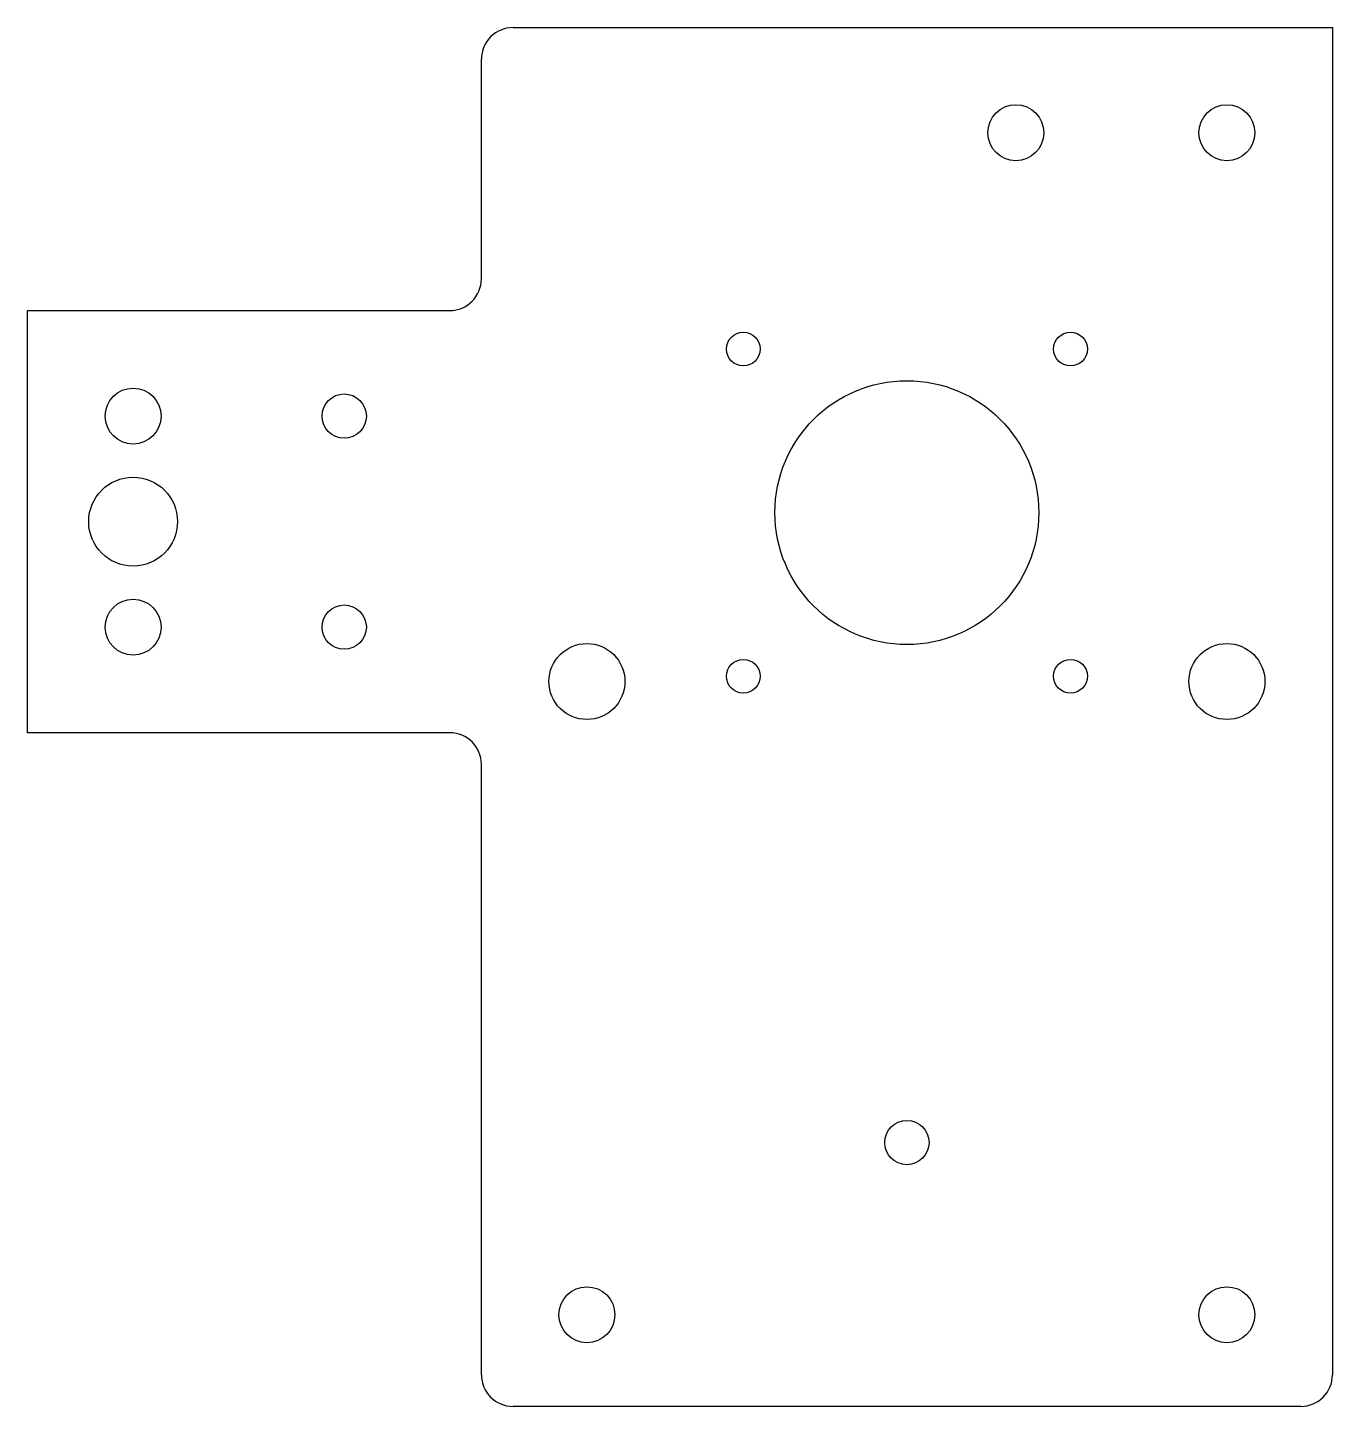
# Model space of a CAD drawing. Extents: x -54 to 70, y -101 to 30.
import ezdxf

# ---------------------------------------------------------------- set-up
doc = ezdxf.new("R2010")
doc.units = 0
doc.layers.add('Body012', color=7, linetype='CONTINUOUS')

msp = doc.modelspace()

# ---------------------------------------------------------------- linework, layer by layer
at = {"layer": 'Body012'}
for p, q in [((-7.5834, 30.0662), (70.0566, 30.0662)), ((-7.5834, 30.0662, 6), (70.0566, 30.0662, 6)), ((-7.5834, 30.0662), (-7.5834, 30.0662, 6)), ((-7.5834, 30.0662), (70.0566, 30.0662)), ((-7.5834, 30.0662, 6), (70.0566, 30.0662, 6)), ((-7.5834, 30.0662), (-7.5834, 30.0662, 6)), ((70.0566, 30.0662), (70.0566, -97.5802)), ((70.0566, 30.0662, 6), (70.0566, -97.5802, 6)), ((70.0566, 30.0662), (70.0566, 30.0662, 6)), ((70.0566, 30.0662), (70.0566, -97.5802)), ((70.0566, 30.0662, 6), (70.0566, -97.5802, 6)), ((70.0566, 30.0662), (70.0566, 30.0662, 6)), ((-10.5834, 6.25546), (-10.5834, 27.0662)), ((-10.5834, 6.25546, 6), (-10.5834, 27.0662, 6)), ((-10.5834, 27.0662), (-10.5834, 27.0662, 6)), ((-10.5834, 27.0662), (-10.5834, 27.0662, 6)), ((-10.5834, 6.25546), (-10.5834, 27.0662)), ((-10.5834, 6.25546, 6), (-10.5834, 27.0662, 6)), ((37.4066, 20.1055), (37.4066, 20.1055, 6)), ((37.4066, 20.1055), (37.4066, 20.1055, 6)), ((57.4066, 20.1055), (57.4066, 20.1055, 6)), ((57.4066, 20.1055), (57.4066, 20.1055, 6)), ((-10.5834, 6.25546), (-10.5834, 6.25546, 6)), ((-10.5834, 6.25546), (-10.5834, 6.25546, 6)), ((-53.5834, -36.7445), (-53.5834, 3.25546)), ((-53.5834, 3.25546), (-13.5834, 3.25546)), ((-53.5834, -36.7445, 6), (-53.5834, 3.25546, 6)), ((-53.5834, 3.25546, 6), (-13.5834, 3.25546, 6)), ((-53.5834, 3.25546), (-53.5834, 3.25546, 6)), ((-53.5834, -36.7445), (-53.5834, 3.25546)), ((-53.5834, -36.7445, 6), (-53.5834, 3.25546, 6)), ((-53.5834, 3.25546), (-53.5834, 3.25546, 6)), ((-53.5834, 3.25546), (-13.5834, 3.25546)), ((-53.5834, 3.25546, 6), (-13.5834, 3.25546, 6)), ((-13.5834, 3.25546), (-13.5834, 3.25546, 6)), ((-13.5834, 3.25546), (-13.5834, 3.25546, 6)), ((15.8366, -0.39454, 6), (15.8366, -0.39454)), ((15.8366, -0.39454, 6), (15.8366, -0.39454)), ((46.8366, -0.39454, 6), (46.8366, -0.39454)), ((46.8366, -0.39454, 6), (46.8366, -0.39454)), ((-40.9334, -6.74454, 6), (-40.9334, -6.74454)), ((-40.9334, -6.74454, 6), (-40.9334, -6.74454)), ((-21.4834, -6.74454, 6), (-21.4834, -6.74454)), ((-21.4834, -6.74454, 6), (-21.4834, -6.74454)), ((-39.3734, -16.7445, 6), (-39.3734, -16.7445)), ((-39.3734, -16.7445, 6), (-39.3734, -16.7445)), ((42.2366, -15.8945, 6), (42.2366, -15.8945)), ((42.2366, -15.8945, 6), (42.2366, -15.8945)), ((-40.9334, -26.7445, 6), (-40.9334, -26.7445)), ((-40.9334, -26.7445, 6), (-40.9334, -26.7445)), ((-21.4834, -26.7445, 6), (-21.4834, -26.7445)), ((-21.4834, -26.7445, 6), (-21.4834, -26.7445)), ((3.0166, -31.8945, 6), (3.0166, -31.8945)), ((3.0166, -31.8945, 6), (3.0166, -31.8945)), ((15.8366, -31.3945, 6), (15.8366, -31.3945)), ((15.8366, -31.3945, 6), (15.8366, -31.3945)), ((46.8366, -31.3945, 6), (46.8366, -31.3945)), ((46.8366, -31.3945, 6), (46.8366, -31.3945)), ((63.6566, -31.8945, 6), (63.6566, -31.8945)), ((63.6566, -31.8945, 6), (63.6566, -31.8945)), ((-13.5834, -36.7445), (-53.5834, -36.7445)), ((-13.5834, -36.7445, 6), (-53.5834, -36.7445, 6)), ((-53.5834, -36.7445), (-53.5834, -36.7445, 6)), ((-13.5834, -36.7445), (-53.5834, -36.7445)), ((-13.5834, -36.7445, 6), (-53.5834, -36.7445, 6)), ((-53.5834, -36.7445), (-53.5834, -36.7445, 6)), ((-13.5834, -36.7445), (-13.5834, -36.7445, 6)), ((-13.5834, -36.7445), (-13.5834, -36.7445, 6)), ((-10.5834, -39.7445), (-10.5834, -39.7445, 6)), ((-10.5834, -97.5802), (-10.5834, -39.7445)), ((-10.5834, -97.5802, 6), (-10.5834, -39.7445, 6)), ((-10.5834, -39.7445), (-10.5834, -39.7445, 6)), ((-10.5834, -97.5802), (-10.5834, -39.7445)), ((-10.5834, -97.5802, 6), (-10.5834, -39.7445, 6)), ((31.8366, -75.5802, 6), (31.8366, -75.5802)), ((31.8366, -75.5802, 6), (31.8366, -75.5802)), ((2.0666, -91.8945, 6), (2.0666, -91.8945)), ((2.0666, -91.8945, 6), (2.0666, -91.8945)), ((62.7066, -91.8945, 6), (62.7066, -91.8945)), ((62.7066, -91.8945, 6), (62.7066, -91.8945)), ((-10.5834, -97.5802), (-10.5834, -97.5802, 6)), ((-10.5834, -97.5802), (-10.5834, -97.5802, 6)), ((70.0566, -97.5802), (70.0566, -97.5802, 6)), ((70.0566, -97.5802), (70.0566, -97.5802, 6)), ((-7.5834, -100.58), (-7.5834, -100.58, 6)), ((67.0566, -100.58), (-7.5834, -100.58)), ((67.0566, -100.58, 6), (-7.5834, -100.58, 6)), ((-7.5834, -100.58), (-7.5834, -100.58, 6)), ((67.0566, -100.58), (-7.5834, -100.58)), ((67.0566, -100.58, 6), (-7.5834, -100.58, 6)), ((67.0566, -100.58), (67.0566, -100.58, 6)), ((67.0566, -100.58), (67.0566, -100.58, 6))]:
    msp.add_line(p, q, dxfattribs=at)
for centre, radius in [((40.0566, 20.1055), 2.65), ((40.0566, 20.1055), 2.65), ((40.0566, 20.1055), 2.65), ((40.0566, 20.1055), 2.65), ((60.0566, 20.1055), 2.65), ((60.0566, 20.1055), 2.65), ((60.0566, 20.1055), 2.65), ((60.0566, 20.1055), 2.65), ((14.2366, -0.39454), 1.6), ((14.2366, -0.39454), 1.6), ((14.2366, -0.39454), 1.6), ((14.2366, -0.39454), 1.6), ((45.2366, -0.39454), 1.6), ((45.2366, -0.39454), 1.6), ((45.2366, -0.39454), 1.6), ((45.2366, -0.39454), 1.6), ((29.7366, -15.8945), 12.5), ((29.7366, -15.8945), 12.5), ((29.7366, -15.8945), 12.5), ((29.7366, -15.8945), 12.5), ((-43.5834, -6.74454), 2.65), ((-43.5834, -6.74454), 2.65), ((-43.5834, -6.74454), 2.65), ((-43.5834, -6.74454), 2.65), ((-23.5834, -6.74454), 2.1), ((-23.5834, -6.74454), 2.1), ((-23.5834, -6.74454), 2.1), ((-23.5834, -6.74454), 2.1), ((-43.5834, -16.7445), 4.21), ((-43.5834, -16.7445), 4.21), ((-43.5834, -16.7445), 4.21), ((-43.5834, -16.7445), 4.21), ((-43.5834, -26.7445), 2.65), ((-43.5834, -26.7445), 2.65), ((-43.5834, -26.7445), 2.65), ((-43.5834, -26.7445), 2.65), ((-23.5834, -26.7445), 2.1), ((-23.5834, -26.7445), 2.1), ((-23.5834, -26.7445), 2.1), ((-23.5834, -26.7445), 2.1), ((-0.5834, -31.8945), 3.6), ((-0.5834, -31.8945), 3.6), ((-0.5834, -31.8945), 3.6), ((-0.5834, -31.8945), 3.6), ((60.0566, -31.8945), 3.6), ((60.0566, -31.8945), 3.6), ((60.0566, -31.8945), 3.6), ((60.0566, -31.8945), 3.6), ((14.2366, -31.3945), 1.6), ((14.2366, -31.3945), 1.6), ((14.2366, -31.3945), 1.6), ((14.2366, -31.3945), 1.6), ((45.2366, -31.3945), 1.6), ((45.2366, -31.3945), 1.6), ((45.2366, -31.3945), 1.6), ((45.2366, -31.3945), 1.6), ((29.7366, -75.5802), 2.1), ((29.7366, -75.5802), 2.1), ((29.7366, -75.5802), 2.1), ((29.7366, -75.5802), 2.1), ((-0.5834, -91.8945), 2.65), ((-0.5834, -91.8945), 2.65), ((-0.5834, -91.8945), 2.65), ((-0.5834, -91.8945), 2.65), ((60.0566, -91.8945), 2.65), ((60.0566, -91.8945), 2.65), ((60.0566, -91.8945), 2.65), ((60.0566, -91.8945), 2.65)]:
    msp.add_circle(centre, radius, dxfattribs=at)
for centre, start, end in [((-7.5834, 27.0662), 90, 180), ((-7.5834, 27.0662, 6), 90, 180), ((-7.5834, 27.0662), 90, 180), ((-7.5834, 27.0662, 6), 90, 180), ((-13.5834, 6.25546), -90, 0), ((-13.5834, 6.25546, 6), -90, 0), ((-13.5834, 6.25546), -90, 0), ((-13.5834, 6.25546, 6), -90, 0), ((-13.5834, -39.7445), 0, 90), ((-13.5834, -39.7445, 6), 0, 90), ((-13.5834, -39.7445), 0, 90), ((-13.5834, -39.7445, 6), 0, 90), ((-7.5834, -97.5802), 180, -90), ((-7.5834, -97.5802, 6), 180, -90), ((-7.5834, -97.5802), 180, -90), ((-7.5834, -97.5802, 6), 180, -90), ((67.0566, -97.5802), -90, 0), ((67.0566, -97.5802, 6), -90, 0), ((67.0566, -97.5802), -90, 0), ((67.0566, -97.5802, 6), -90, 0)]:
    msp.add_arc(centre, 3, start, end, dxfattribs=at)

doc.saveas('drawing.dxf')
